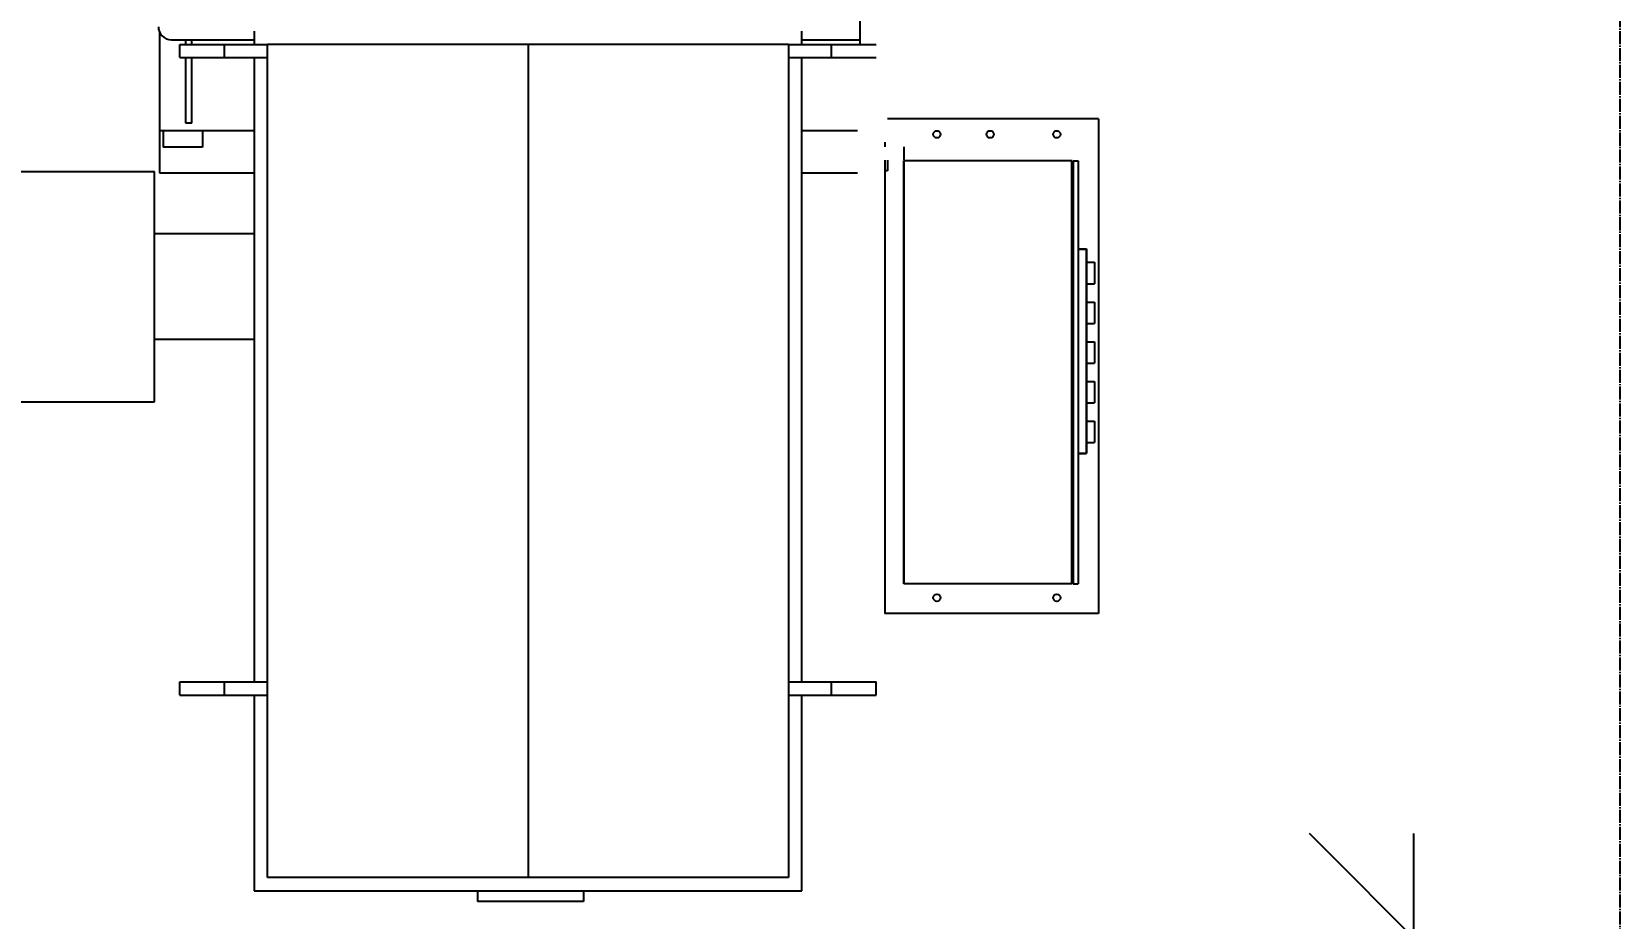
# Model space of a CAD drawing. Header units: millimetres. Extents: x -18489 to 17339, y -1599 to 10961.
# Drawn here: x -16503 to -16198.1, y 7926.2 to 8096.4 of the extents above; entities that cross this region are included whole.
import ezdxf

# ---------------------------------------------------------------- set-up
doc = ezdxf.new("R2010")
doc.units = ezdxf.units.MM
doc.linetypes.add('X-CUB3-L10$0$COL-CEN-LIN', pattern=[3.25, 2.5, -0.25, 0.25, -0.25])
for name, color, linetype in [('188K-SM-03-F10-MECH-EQ-Y2257103$0$H-DIM', 55, 'Continuous'), ('188K-SM-03-F10-MECH-EQ-Y2257103$0$Micron CUP L10 CDA EQU$0$M-EQPM-AD', 5, 'Continuous'), ('X-CUB3-L10$0$CCL', 8, 'X-CUB3-L10$0$COL-CEN-LIN')]:
    doc.layers.add(name, color=color, linetype=linetype)
doc.styles.add('188K-SM-03-F10-MECH-EQ-Y2257103$0$H-ST', font='ROMANS.shx', dxfattribs={"bigfont": 'chineset.shx'})
doc.dimstyles.new('188K-SM-03-F10-MECH-EQ-Y2257103$0$H-DIM-1-400', dxfattribs={"dimscale": 400, "dimtxt": 1, "dimasz": 1, "dimexe": 0.5, "dimexo": 0.5, "dimgap": 0.5, "dimtad": 1, "dimdec": 0, "dimdsep": 46, "dimtxsty": '188K-SM-03-F10-MECH-EQ-Y2257103$0$H-ST', "dimblk1": '188K-SM-03-F10-MECH-EQ-Y2257103$0$_Oblique', "dimblk2": '188K-SM-03-F10-MECH-EQ-Y2257103$0$_Oblique', "dimsah": 1, "dimcen": 0.09, "dimdle": 0.5, "dimclrd": 256, "dimclre": 256, "dimclrt": 256, "dimadec": 0, "dimazin": 0, "dimtfac": 1, "dimtdec": 0, "dimtmove": 2, "dimatfit": 0, "dimfxl": 0.5, "dimtolj": 1, "dimtzin": 0, "dimlwd": -1, "dimlwe": -1, "dimarcsym": 0})

# ---------------------------------------------------------------- blocks, each defined once
blk = doc.blocks.new('188K-SM-03-F10-MECH-EQ-Y2257103$0$Micron CUP L10 CDA EQU$0$XCM7Q30CDA-200K$0$xCUP-L40-M03-HVAC-EQ$0$xCUP-L40-M03-HVAC-EQ$0$XCUP-L40-HVAC-EQ$0$C700')
for p, q in [((-106.3, 2003.4), (-106.3, 2023.5)), ((-106.3, 2023.5), (96.8, 2023.5)), ((96.8, 2003.4), (96.8, 2023.5)), ((-525.5, 2003.4), (-525.5, 1627.6)), ((525.5, 2003.4), (-525.5, 2003.4)), ((525.5, 1627.6), (525.5, 2003.4)), ((-500.2, 378.5), (-500.2, 1978)), ((-500.2, 1978), (500.2, 1978)), ((0, 378.5), (0, 1978)), ((500.2, 1978), (500.2, 378.5)), ((-668.3, 1627.6), (-668.3, 1602.2)), ((-582.7, 1627.6), (-668.3, 1627.6)), ((-582.7, 1627.6), (-582.7, 1602.2)), ((-500.2, 1627.6), (-582.7, 1627.6)), ((668.3, 1627.6), (500.2, 1627.6)), ((582.7, 1627.6), (582.7, 1602.2)), ((668.3, 1627.6), (668.3, 1602.2)), ((-582.7, 1602.2), (-668.3, 1602.2)), ((-500.2, 1602.2), (-582.7, 1602.2)), ((-525.5, 1602.2), (-525.5, 403.9)), ((668.3, 1602.2), (500.2, 1602.2)), ((525.5, 403.9), (525.5, 1602.2)), ((-1094.8, 1470.7), (-685, 1470.7)), ((-1094.8, 521.1), (-1094.8, 1470.7)), ((-685, 600.5), (-685, 1470.7)), ((-1046.6, 1414.1), (-1055.9, 1414.1)), ((-1055.9, 601.7), (-1055.9, 1414.1)), ((-1046.4, 1414.2), (-1055.7, 1414.2)), ((-1055.7, 601.8), (-1055.7, 1414.2)), ((-1046.6, 601.7), (-1046.6, 1414.1)), ((-1044.2, 1407.8), (-1046.6, 1407.8)), ((-1046.4, 601.8), (-1046.4, 1414.2)), ((-1044, 1407.9), (-1046.4, 1407.9)), ((-1044.2, 1414.1), (-721.8, 1414.1)), ((-1044.2, 1414.1), (-1044.2, 601.7)), ((-1044, 1414.2), (-721.6, 1414.2)), ((-1044, 1414.2), (-1044, 601.8)), ((-721.8, 1414.1), (-721.8, 601.7)), ((-721.6, 1414.2), (-721.6, 601.8)), ((-1055.9, 1163.4), (-1071.8, 1163.4)), ((-1071.8, 771.1), (-1071.8, 1163.4)), ((-1055.7, 1163.5), (-1071.6, 1163.5)), ((-1071.6, 771.3), (-1071.6, 1163.5)), ((-1087.6, 1101.5), (-1087.6, 1142.8)), ((-1071.8, 1142.9), (-1087.5, 1142.9)), ((-1087.5, 1102.9), (-1087.5, 1142.9)), ((-1071.8, 1101.5), (-1087.6, 1101.5)), ((-1087.6, 1025.3), (-1087.6, 1066.6)), ((-1071.8, 1066.7), (-1087.5, 1066.7)), ((-1087.5, 1026.7), (-1087.5, 1066.7)), ((717.1, 1064.9), (717.1, 622.4)), ((1056.4, 1064.9), (717.1, 1064.9)), ((-1071.8, 1025.3), (-1087.6, 1025.3)), ((-1087.6, 949.2), (-1087.6, 990.4)), ((-1071.8, 990.6), (-1087.5, 990.6)), ((-1087.5, 950.5), (-1087.5, 990.6)), ((-1071.8, 949.2), (-1087.6, 949.2)), ((525.5, 945.2), (717.1, 945.2)), ((-1087.6, 873), (-1087.6, 914.3)), ((-1071.8, 914.4), (-1087.5, 914.4)), ((-1087.5, 874.4), (-1087.5, 914.4)), ((-1071.8, 873), (-1087.6, 873)), ((-1087.6, 796.8), (-1087.6, 838.1)), ((-1071.8, 838.2), (-1087.5, 838.2)), ((-1087.5, 798.2), (-1087.5, 838.2)), ((-1071.8, 796.8), (-1087.6, 796.8)), ((-1055.9, 771.1), (-1071.8, 771.1)), ((-1055.7, 771.3), (-1071.6, 771.3)), ((525.5, 742.1), (717.1, 742.1)), ((-689.7, 621.1), (-685, 621.1)), ((-689.7, 600.5), (-689.7, 621.1)), ((-525.5, 624.9), (-632.3, 624.9)), ((707.1, 624.9), (525.5, 624.9)), ((707.1, 355.3), (707.1, 624.9)), ((1056.4, 622.4), (717.1, 622.4)), ((-1046.6, 601.7), (-1055.9, 601.7)), ((-1046.4, 601.8), (-1055.7, 601.8)), ((-1044.2, 608), (-1046.6, 608)), ((-1044, 608.1), (-1046.4, 608.1)), ((-1044.2, 601.7), (-721.8, 601.7)), ((-1044, 601.8), (-721.6, 601.8)), ((-721, 575.1), (-721, 600.5)), ((-685, 566.1), (-685, 575.1)), ((624.6, 543.9), (624.6, 575.6)), ((624.6, 575.6), (700.7, 575.6)), ((700.7, 543.9), (700.7, 575.6)), ((-1094.8, 521.1), (-689.7, 521.1)), ((-525.5, 543.9), (-632.3, 543.9)), ((707.1, 543.9), (525.5, 543.9)), ((645.1, 529.9), (645.1, 403.9)), ((645.1, 529.9), (657.1, 529.9)), ((657.1, 529.9), (657.1, 403.9)), ((-582.7, 403.9), (-668.3, 403.9)), ((-500.2, 403.9), (-582.7, 403.9)), ((-582.7, 403.9), (-582.7, 378.5)), ((668.3, 403.9), (500.2, 403.9)), ((582.7, 403.9), (582.7, 378.5)), ((668.3, 403.9), (668.3, 378.5)), ((-582.7, 378.5), (-668.3, 378.5)), ((-637, 324.5), (-637, 378.5)), ((-525.5, 369.5), (-637, 369.5)), ((-500.2, 378.5), (-582.7, 378.5)), ((-525.5, 378.5), (-525.5, 353.1)), ((-500.2, 378.5), (500.2, 378.5)), ((668.3, 378.5), (500.2, 378.5)), ((525.5, 353.1), (525.5, 378.5)), ((684.6, 369.5), (525.5, 369.5)), ((645.1, 378.5), (645.1, 369.5)), ((657.1, 378.5), (657.1, 369.5))]:
    blk.add_line(p, q)
for centre in [(-1014.8, 1440.7), (-784.9, 1440.7), (-1014.8, 551.1), (-886.9, 551.1), (-784.9, 551.1)]:
    blk.add_circle(centre, 7)
blk.add_arc((684.6, 344.5), 25, 0, 90)
blk = doc.blocks.new('188K-SM-03-F10-MECH-EQ-Y2257103$0$_Oblique')
at = {"color": 0, "linetype": 'ByBlock', "lineweight": -2}
blk.add_line((-0.5, -0.5), (0.5, 0.5), dxfattribs=at)
blk = doc.blocks.new('*D2153')
at = {"layer": '188K-SM-03-F10-MECH-EQ-Y2257103$0$H-DIM', "transparency": 16777216}
for p, q in [((-16237.81, 7942.46), (-16237.81, 7622.46)), ((-16225.71, 7922.46), (-16257.81, 7922.46)), ((-16225.71, 7642.46), (-16257.81, 7642.46))]:
    blk.add_line(p, q, dxfattribs=at)
at = {"layer": 'DefPoints', "color": 0, "transparency": 16777216}
for p in [(-16205.71, 7922.46), (-16237.81, 7642.46), (-16205.71, 7642.46)]:
    blk.add_point(p, dxfattribs=at)
at = {"layer": '188K-SM-03-F10-MECH-EQ-Y2257103$0$H-DIM', "transparency": 16777216, "xscale": 40, "yscale": 40, "zscale": 40}
for p, rotation in [((-16237.81, 7922.46), 90), ((-16237.81, 7642.46), 270)]:
    blk.add_blockref('188K-SM-03-F10-MECH-EQ-Y2257103$0$_Oblique', p, dxfattribs=dict(at, rotation=rotation))
at = {"layer": '188K-SM-03-F10-MECH-EQ-Y2257103$0$H-DIM', "transparency": 16777216, "insert": (-16277.81, 7782.46), "char_height": 40, "attachment_point": 5, "rotation": 90, "style": '188K-SM-03-F10-MECH-EQ-Y2257103$0$H-ST'}
blk.add_mtext('\\A1;280', dxfattribs=at)
blk = doc.blocks.new('X-CUB3-L10$0$CUB3-10')
at = {"layer": 'X-CUB3-L10$0$CCL'}
blk.add_line((-3360, 0), (-3360, 9982.459), dxfattribs=at)
blk = doc.blocks.new('X-CUB3-L10')
at = {"layer": 'X-CUB3-L10$0$CCL'}
blk.add_blockref('X-CUB3-L10$0$CUB3-10', (-12838.15, -720), dxfattribs=at)
blk = doc.blocks.new('188K-SM-03-F10-MECH-EQ-Y2257103')
at = {"layer": '188K-SM-03-F10-MECH-EQ-Y2257103$0$Micron CUP L10 CDA EQU$0$M-EQPM-AD', "lineweight": 0, "ltscale": 0.1, "xscale": 0.1, "yscale": 0.1, "zscale": 0.1, "rotation": 179.9999999999998}
blk.add_blockref('188K-SM-03-F10-MECH-EQ-Y2257103$0$Micron CUP L10 CDA EQU$0$XCM7Q30CDA-200K$0$xCUP-L40-M03-HVAC-EQ$0$xCUP-L40-M03-HVAC-EQ$0$XCUP-L40-HVAC-EQ$0$C700', (-16407.79, 8131.79), dxfattribs=at)
at = {"layer": '188K-SM-03-F10-MECH-EQ-Y2257103$0$H-DIM'}
dim = blk.add_linear_dim(base=(-16237.81, 7642.46), p1=(-16205.71, 7922.46), p2=(-16205.71, 7642.46), angle=90, dimstyle='188K-SM-03-F10-MECH-EQ-Y2257103$0$H-DIM-1-400', override={"dimscale": 40}, dxfattribs=at)
dim.commit()
dim.dimension.update_dxf_attribs({"geometry": '*D2153', "text_midpoint": (-16277.81, 7782.46)})

msp = doc.modelspace()

# ---------------------------------------------------------------- block references
msp.add_blockref('188K-SM-03-F10-MECH-EQ-Y2257103', (0, 0))

# ---------------------------------------------------------------- next in the draw order: block references
msp.add_blockref('X-CUB3-L10', (0, 0))

doc.saveas('drawing.dxf')
